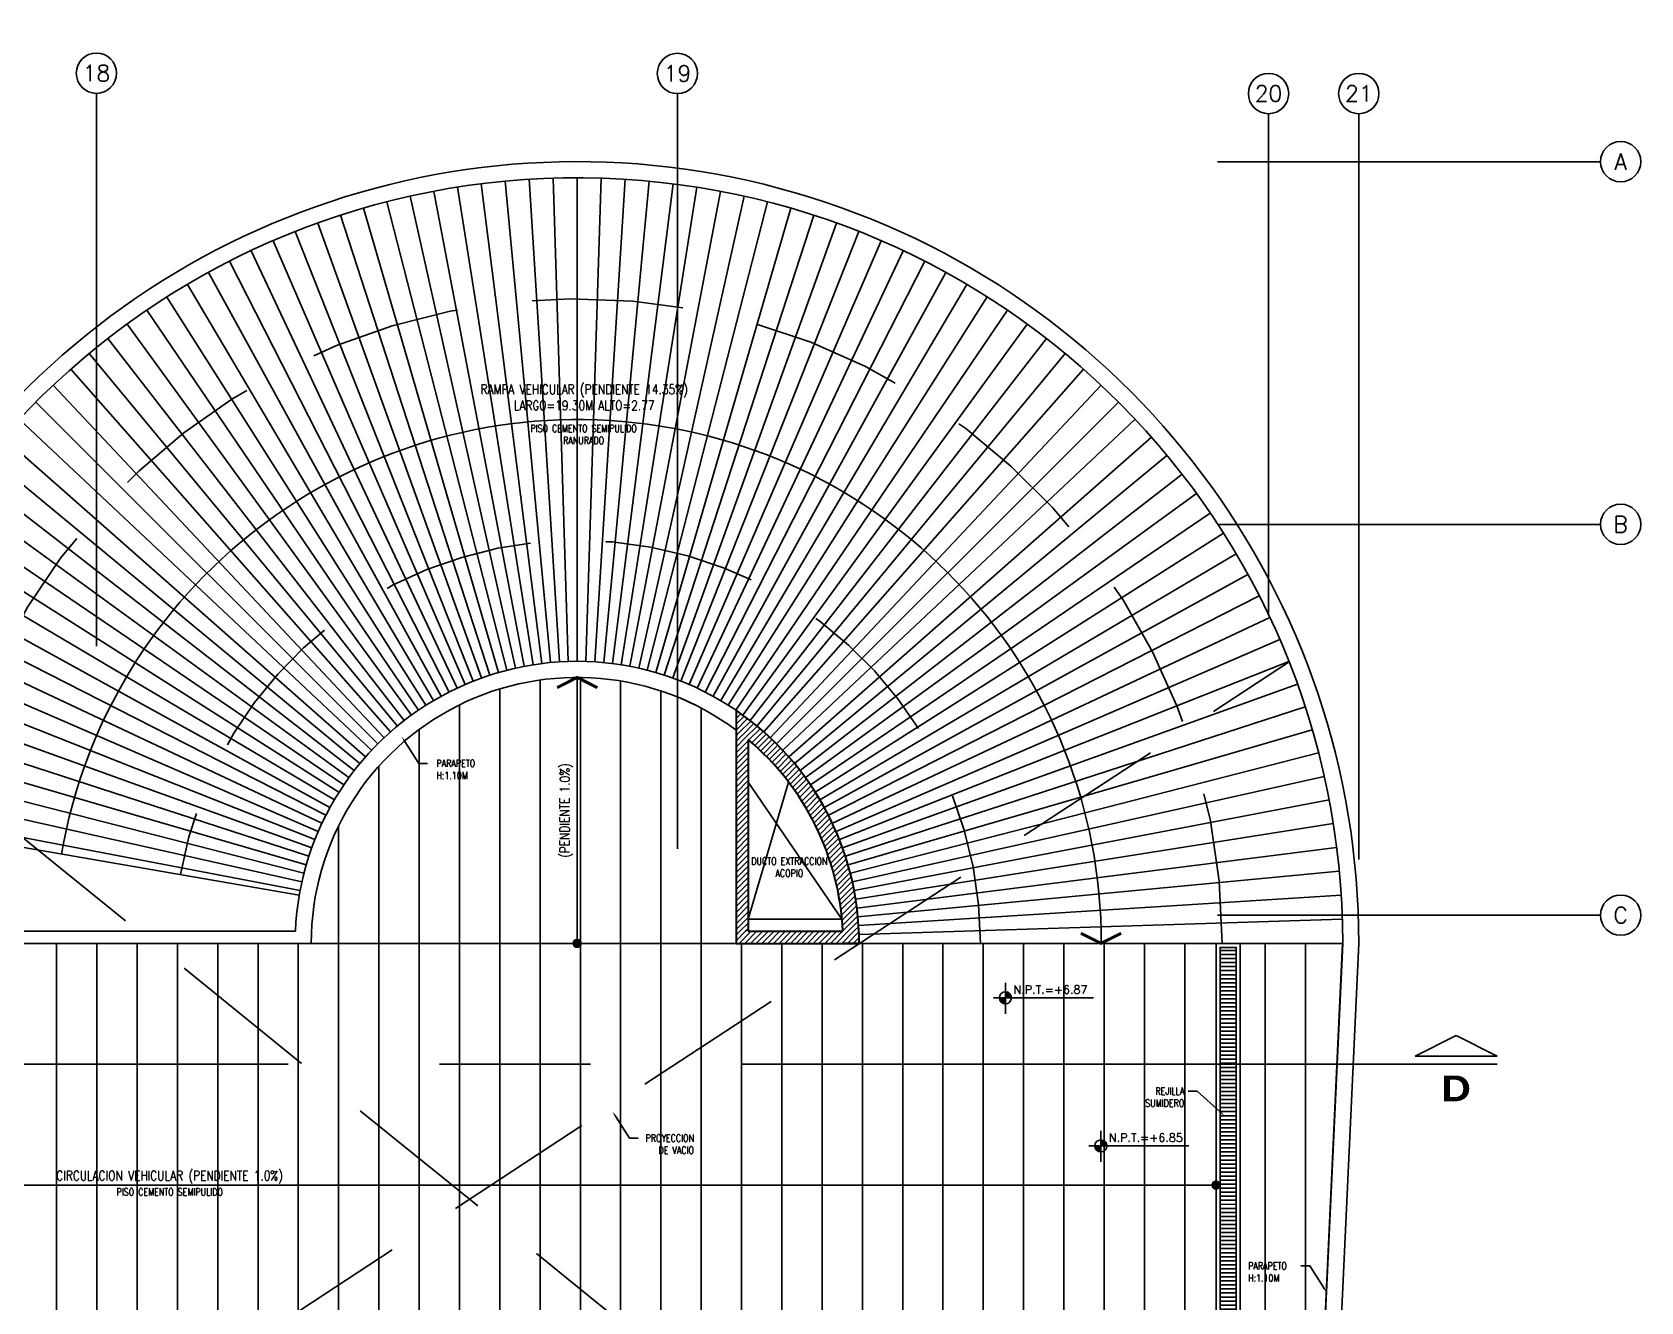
# Model space of a CAD drawing. Extents: x 226317 to 226469, y 8188101 to 8188260.
# Drawn here: x 226448.61 to 226468.58, y 8188118.46 to 8188134.22 of the extents above; entities that cross this region are included whole.
import ezdxf
from ezdxf import colors
from ezdxf.entities.mleader import LeaderData, LeaderLine
from ezdxf.enums import TextEntityAlignment as Align
from ezdxf.math import Vec2, Vec3

# ---------------------------------------------------------------- set-up
doc = ezdxf.new("R2010")
doc.units = 0
doc.header["$LTSCALE"] = 15
for name, pattern in [('CENTER', [2, 1.25, -0.25, 0.25, -0.25]), ('HIDDEN2', [0.1875, 0.125, -0.0625]), ('PHANTOM', [2.5, 1.25, -0.25, 0.25, -0.25, 0.25, -0.25]), ('PHANTOM2', [1.25, 0.625, -0.125, 0.125, -0.125, 0.125, -0.125])]:
    doc.linetypes.add(name, pattern=pattern)
doc.layers.get('0').update_dxf_attribs({"color": 250})
for name, color, linetype in [('A-EJES', 250, 'PHANTOM'), ('A-HATCH', 250, 'Continuous'), ('A-LINEAS', 250, 'Continuous'), ('A-MURO BAJO', 250, 'Continuous'), ('A-NIVELES-NPT', 252, 'Continuous'), ('A-PROYECCIONES', 250, 'HIDDEN2'), ('A-TEXTO-ACABADO PISO', 250, 'Continuous'), ('A-TEXTO-AMBIENTES', 252, 'Continuous'), ('A-TEXTO-INDICACIONES', 250, 'Continuous'), ('A_50_CortesElev', 250, 'CENTER'), ('DLP_MURO BAJO', 250, 'Continuous'), ('MURO CF 120', 250, 'Continuous')]:
    doc.layers.add(name, color=color, linetype=linetype)
doc.layers.add('A-MUROS', color=252, linetype='Continuous', lineweight=30)
doc.styles.add('R160-75', font='', dxfattribs={"height": 0.6})
doc.styles.add('R80', font='romans.shx', dxfattribs={"width": 0.8, "oblique": 15, "height": 0.1})
doc.styles.add('ROMANS', font='romans.shx', dxfattribs={"width": 0.8})
doc.styles.add('TXT_COTAS', font='romans.shx', dxfattribs={"width": 0.8})
doc.styles.get('R160-75').set_extended_font_data('Arial Black', bold=True)
pattern_1 = [(45, (226441.9355481551, 8188203.057413946), (-0.03535533905932738, 0.03535533905932738), [])]

# ---------------------------------------------------------------- blocks, each defined once
blk = doc.blocks.new('d')
for p, q in [((1.31926236115396, 3.241842523682863), (3.580855242908001, 8.79928784398362)), ((1.374077335931361, 3.219459361163899), (3.729291272349656, 8.737413005903363, -1.935233945738587e-05)), ((1.474524972960353, 3.174709940562025), (4.001899867318571, 8.615961749805138, -1.935233945738587e-05)), ((1.573517434298992, 3.126827463274822), (4.270559070631862, 8.486007581697777, -1.935233945738587e-05)), ((1.670957022346556, 3.075859186239541), (4.535003745928407, 8.347678747028112, -1.935233945738587e-05)), ((1.766747577115893, 3.021855406463146), (4.794972921721637, 8.201111760688946, -1.935233945738587e-05)), ((1.860794566571712, 2.964869421208277), (5.050210038200021, 8.046451267786324, -1.935233945738587e-05)), ((1.953005175106227, 2.904957466991618), (5.300463206134737, 7.88384989858605, -1.935233945738587e-05)), ((2.043288405053318, 2.842178670689464), (5.545485457405448, 7.713468122296035, -1.935233945738587e-05)), ((2.131555154919624, 2.776594987139106), (5.785034984350204, 7.535474083386362, -1.935233945738587e-05)), ((2.217718318104744, 2.70827113953419), (6.018875379115343, 7.350043442333117, -1.935233945738587e-05)), ((2.301692859269679, 2.637274556094781), (6.246775871142745, 7.157359194941819, -1.935233945738587e-05)), ((2.383395908400416, 2.563675300218165), (6.468511549755931, 6.957611497491598, -1.935233945738587e-05)), ((2.462746833451092, 2.487546006217599), (6.683863587677479, 6.750997479306534, -1.935233945738587e-05)), ((2.53966732416302, 2.408961805514991), (6.892619461752474, 6.537721040425822, -1.935233945738587e-05)), ((2.614081471227109, 2.32800024934113), (7.094573149457574, 6.317992660216987, -1.935233945738587e-05)), ((2.68591583520174, 2.244741237722337), (7.2895253514871, 6.092029184335843, -1.935233945738587e-05)), ((2.755099523812532, 2.159266939386725), (7.477283671498299, 5.860053610987961, -1.935233945738587e-05)), ((2.821564262732863, 2.071661703288555), (7.657662815414369, 5.622294872067869, -1.935233945738587e-05)), ((2.885244456119835, 1.982011988060549), (7.830484771169722, 5.378987606847659, -1.935233945738587e-05)), ((2.946077263914049, 1.890406266786158), (7.995578982867301, 5.130371931241825, -1.935233945738587e-05)), ((3.004002648405731, 1.796934942947701), (8.152782524935901, 4.876693197526038, -1.935233945738587e-05)), ((3.058963445015252, 1.70169025962241), (8.301940253935754, 4.61820175522007, -1.935233945738587e-05)), ((3.110905413515866, 1.60476621449925), (8.442904969677329, 4.355152706615627, -1.935233945738587e-05)), ((3.159777294844389, 1.506258459063247), (8.57553755864501, 4.087805648334324, -1.935233945738587e-05)), ((3.205530856736004, 1.406264207558706), (8.699707126244903, 3.816424418240786, -1.935233945738587e-05)), ((3.248120948672295, 1.304882142692804), (8.815291133709252, 3.541276837931946, -1.935233945738587e-05)), ((3.287505534477532, 1.202212317846715), (8.922175513580441, 3.262634446145967, -1.935233945738587e-05)), ((3.323645750992, 1.0983560543973), (9.020254783332348, 2.980772227048874, -1.935233945738587e-05)), ((3.356505929492414, 0.9934158457908779), (9.109432150609791, 2.695968345738947, -1.935233945738587e-05)), ((3.386053642258048, 0.8874952562619001), (9.189619608223438, 2.40850386954844, -1.935233945738587e-05)), ((3.412259728647768, 0.7806988153606653), (9.260738019831479, 2.118662490742281, -1.935233945738587e-05)), ((3.435098326765001, 0.6731319196987897), (9.322717201896012, 1.826730247586966, -1.935233945738587e-05)), ((3.454546898603439, 0.5649007232859731), (9.375495987012982, 1.532995242625475, -1.935233945738587e-05)), ((3.470586248673499, 0.4561120392754674), (9.419022290036082, 1.237747357226908, -1.935233945738587e-05)), ((3.483200548216701, 0.3468732265755534), (9.453253155574203, 0.9412779631093144, -1.935233945738587e-05)), ((3.492377351038158, 0.2372920925263315), (9.478154800832272, 0.6438796417787671, -1.935233945738587e-05)), ((3.498107598163188, 0.127476779744029), (9.493702651932836, 0.345845889300108, -1.935233945738587e-05)), ((3.500385635532439, 0.01753566227853298), (9.499881364405155, 0.04747082875110209, -1.935233945738587e-05)), ((3.499209214933217, -0.09242275985889137), (9.496684841811657, -0.2509510805830359, -1.935233945738587e-05)), ((3.486501052044332, -0.3119575502350926), (9.462187955155969, -0.8467576615512371, -1.935233945738587e-05)), ((3.494579497724771, -0.2022899724543095), (9.484116236679256, -0.5491253305226564, -1.935233945738587e-05)), ((3.460033261217177, -0.5302611847873777), (9.390348134562373, -1.439222475513816, -1.935233945738587e-05)), ((3.474981850944459, -0.4213172625750303), (9.430921635590494, -1.14355434384197, -1.935233945738587e-05)), ((3.419910301454365, -0.7464721221476793), (9.281448899768293, -2.026007337495685, -1.935233945738587e-05)), ((3.441670037806034, -0.638681803829968), (9.340507494285703, -1.733470269246027, -1.935233945738587e-05)), ((3.366290517151356, -0.9597370736300945), (9.135920028202236, -2.604796472005546, -1.935233945738587e-05)), ((3.394775525666773, -0.8535257612820715), (9.213230637833476, -2.316544979810715, -1.935233945738587e-05)), ((3.29938552249223, -1.169214383699), (8.954335852526128, -3.173305666772649, -1.935233945738587e-05)), ((3.334483386017382, -1.065001241862774), (9.049593369476497, -2.890477345325053, -1.935233945738587e-05)), ((3.219459360465407, -1.374077336862683), (8.73741300497204, -3.729291273280978, -1.935233945738587e-05)), ((3.261031563393772, -1.27227365039289), (8.850241489708424, -3.453002318739891, -1.935233945738587e-05)), ((3.126827463507652, -1.573517435230315), (8.486007580533624, -4.270559071563184, -1.935233945738587e-05)), ((3.174709939397871, -1.474524974822998), (8.615961749106646, -4.001899868017063, -1.935233945738587e-05)), ((3.021855405531824, -1.766747577814385), (8.201111759990454, -4.794972922420129, -1.935233945738587e-05)), ((3.075859185308218, -1.670957023277879), (8.347678745165467, -4.535003747791052, -1.935233945738587e-05)), ((2.904957465827465, -1.953005176736042), (7.883849898353219, -5.300463207997382, -1.935233945738587e-05)), ((2.964869419112802, -1.860794567270204), (8.046451266855001, -5.050210039131343, -1.935233945738587e-05)), ((2.776594986207783, -2.131555155618116), (7.535474082455039, -5.785034985281527, -1.935233945738587e-05)), ((2.842178669758141, -2.043288405751809), (7.713468121364713, -5.545485459268093, -1.935233945738587e-05)), ((2.56367529835552, -2.383395910263062), (6.957611497491598, -6.468511551385745, -1.935233945738587e-05)), ((2.637274554930627, -2.301692860201001), (7.157359194010496, -6.246775872074068, -1.935233945738587e-05)), ((2.708271138370037, -2.217718317871913), (7.350043441168964, -6.018875380046666, -1.935233945738587e-05)), ((2.408961803652346, -2.539667326025665), (6.53772103972733, -6.892619461752474, -1.935233945738587e-05)), ((2.487546005286276, -2.462746834149584), (6.750997478142381, -6.683863589540124, -1.935233945738587e-05)), ((2.159266938455403, -2.755099524743855), (5.860053610056639, -7.477283672429621, -1.935233945738587e-05)), ((2.244741236791015, -2.685915836133063), (6.09202918317169, -7.289525352185592, -1.935233945738587e-05)), ((2.328000248409808, -2.614081472158432), (6.317992659285665, -7.094573150156066, -1.935233945738587e-05)), ((1.890406264923513, -2.946077265543863), (5.130371930077672, -7.995578984729946, -1.935233945738587e-05)), ((1.982011986896396, -2.88524445774965), (5.378987605683506, -7.830484771868214, -1.935233945738587e-05)), ((2.071661702357233, -2.821564263664186), (5.622294871136546, -7.657662817277014, -1.935233945738587e-05)), ((1.506258456967771, -3.159777295542881), (4.087805646471679, -8.57553755841218, -1.935233945738587e-05)), ((1.604766213335097, -3.110905414447188), (4.355152705684304, -8.442904970608652, -1.935233945738587e-05)), ((1.701690257526934, -3.058963445713744), (4.61820175498724, -8.301940253935754, -1.935233945738587e-05)), ((1.796934940852225, -3.004002649104223), (4.876693195663393, -8.152782524935901, -1.935233945738587e-05)), ((0.8874952560290694, -3.386053643189371), (2.408503868617117, -9.189619607990608, -1.935233945738587e-05)), ((0.9934158455580473, -3.356505930423737), (2.695968344807625, -9.109432150609791, -1.935233945738587e-05)), ((1.098356054164469, -3.323645751923323), (2.980772226117551, -9.02025478426367, -1.935233945738587e-05)), ((1.202212317846715, -3.287505535408854), (3.262634444981813, -8.922175514511764, -1.935233945738587e-05)), ((1.304882141761482, -3.248120948439464), (3.541276836767793, -8.815291135571897, -1.935233945738587e-05)), ((1.406264206394553, -3.20553085859865), (3.816424417309463, -8.699707127874717, -1.935233945738587e-05)), ((-0.7464721230790019, -3.419910302385688), (-2.026007337495685, -9.281448901630938, -1.935233945738587e-05)), ((-0.6386818047612906, -3.441670039668679), (-1.73347027041018, -9.340507495217025, -1.935233945738587e-05)), ((-0.5302611859515309, -3.460033263079822), (-1.439222476445138, -9.390348136425018, -1.935233945738587e-05)), ((-0.4213172635063529, -3.474981851642951), (-1.143554344773293, -9.430921635590494, -1.935233945738587e-05)), ((-0.3119575502350926, -3.486501052742824), (-0.8467576615512371, -9.462187956087291, -1.935233945738587e-05)), ((-0.2022899743169546, -3.494579498423263), (-0.5491253323853016, -9.484116237610579, -1.935233945738587e-05)), ((-0.09242276102304459, -3.499209215864539), (-0.2509510815143585, -9.49668484274298, -1.935233945738587e-05)), ((0.01753566134721041, -3.500385636463761), (0.04747082758694887, -9.499881365336478, -1.935233945738587e-05)), ((0.1274767778813839, -3.498107598861679), (0.3458458883687854, -9.493702652864158, -1.935233945738587e-05)), ((0.2372920913621783, -3.49237735173665), (0.643879639916122, -9.478154801530764, -1.935233945738587e-05)), ((0.3468732265755534, -3.483200550079346), (0.9412779621779919, -9.453253156505525, -1.935233945738587e-05)), ((0.4561120383441448, -3.470586249604821), (1.237747355364263, -9.419022290967405, -1.935233945738587e-05)), ((0.5649007232859731, -3.454546898603439), (1.532995241694152, -9.375495987944305, -1.935233945738587e-05)), ((0.6731319194659591, -3.435098328394815), (1.826730247586966, -9.322717202827334, -1.935233945738587e-05)), ((0.7806988144293427, -3.412259730277583), (2.118662489578128, -9.260738020762801, -1.935233945738587e-05))]:
    blk.add_line(p, q)
blk = doc.blocks.new('EJES 1P')
at = {"layer": 'A-EJES', "linetype": 'PHANTOM2'}
for points in [[(102.3443361287354, 5.35111428797245), (102.3443350671732, -1.50995859503746)], [(109.5543361018063, 5.348196462728083), (109.554335040244, -4.158154672011733)], [(116.8900016913831, 5.098827852867544), (116.8900009671343, -1.121309101581573)], [(118.0100038900855, 5.098827852867544), (118.0100028285233, -4.158154670149088)], [(121.0129206500424, 4.500254170969129), (116.2569303451455, 4.500255232676864)], [(121.0129206500424, -5.597248673439026e-07), (116.2569303451455, 5.019828677177429e-07)], [(121.0129206500424, -4.850001599639654), (116.2569303451455, -4.850000537931919)]]:
    blk.add_lwpolyline(points, dxfattribs=at)
at = {"layer": 'A-EJES', "linetype": 'Continuous'}
for centre in [(102.3443361282989, 5.598196466453373), (109.5543361013697, 5.595278641209006), (116.8900016909465, 5.345910031348467), (118.0100038896489, 5.345910031348467), (121.2600028285233, 4.500254170969129), (121.2600028285233, -5.597248673439026e-07), (121.2600028285233, -4.850001599639654)]:
    blk.add_circle(centre, 0.25, dxfattribs=at)
at = {"layer": 'A-EJES', "linetype": 'Continuous', "style": 'ROMANS'}
for s, p in [('18', (102.3443361282989, 5.598196465522051)), ('19', (109.5543361013697, 5.595278640277684)), ('20', (116.8900016909465, 5.345910030417144)), ('21', (118.0100038896489, 5.345910030417144)), ('A', (121.2600028276211, 4.500254170969129)), ('B', (121.2600028276211, -5.597248673439026e-07)), ('C', (121.2600028276211, -4.850001599639654))]:
    blk.add_text(s, height=0.2, dxfattribs=at).set_placement(p, align=Align.MIDDLE_CENTER)
blk = doc.blocks.new('*U70')
blk.add_line((-5.080000000164198, 3.000000000107367), (5.080000000192182, 2.999999999892635))
blk.add_lwpolyline([(5.080000000200557, 4.015999999914084), (-5.080000000159461, 4.016000000016039), (6.8775583241648e-11, 6.556000000206043)], close=True)
at = {"linetype": 'Continuous', "style": 'R160-75'}
blk.add_attdef('A', text='', height=0.3, dxfattribs=at).set_placement((0, 0), align=Align.MIDDLE_CENTER)
blk = doc.blocks.new('Cortes-Elev.')
at = {"layer": 'A_50_CortesElev', "linetype": 'CENTER', "ltscale": 0.5}
blk.add_lwpolyline([(103.9308696193621, 28.35445731505752), (-19.09441323392093, 28.35445731505752)], dxfattribs=at)
ref = blk.add_blockref('*U70', (103.4228696189821, 28.05445731524378), dxfattribs=dict(at, xscale=0.1000000000000001, yscale=0.1000000000000001, zscale=-0.1000000000000001))
ref.add_attrib('A', 'D', dxfattribs={"layer": '0', "linetype": 'Continuous', "extrusion": (0, 0, -1), "height": 0.3200000000000001, "rotation": 180, "style": 'R160-75'}).set_placement((-103.4228696189821, 28.05445731524378), align=Align.MIDDLE)
blk = doc.blocks.new('SIM NIVEL PLANTA')
at = {"linetype": 'Continuous'}
h = blk.add_hatch(dxfattribs=at)
h.set_pattern_fill('_USER', color=256, scale=0.0999963382923852, angle=45, style=0, pattern_type=0)
h.set_pattern_definition([(45, (35396.10580914898, 26516.48920438578), (-0.0707080889003696, 0.0707080889003696), [])])
h.paths.add_polyline_path([(-17.03192196782002, 1e-16), (-15.53208676343602, 1e-16, 0.4092090227661144), (-17.03192196782002, 1.474380134766136)])
h.paths.add_polyline_path([(-18.53175717220401, -1e-16, 0.4192358746569979), (-17.03192196782002, -1.525729753993459), (-17.03192196782002, 0)])
for p, q in [((4.8125218776986, 0), (-20, 0)), ((-17.03192196782002, -3.974827738415029), (-17.03192196782002, 3.71603278895526))]:
    blk.add_line(p, q)
blk.add_circle((-17.03192196782002, -0.0256748096136619), 1.500054944379798, dxfattribs=at)
at = {"style": 'R80'}
blk.add_attdef('N.P.T.+0.00', text='', height=2.029999999999998, dxfattribs=at).set_placement((-5.827213661814135, 2.014999999999999), align=Align.MIDDLE_CENTER)

msp = doc.modelspace()

# ---------------------------------------------------------------- hatches: boundary and pattern name
h = msp.add_hatch(color=256)
h.dxf.hatch_style = 1
edge = h.paths.add_edge_path()
edge.add_arc((226455.3777811848, 8188122.909628738), 0.04999999999999958, 0, 360)
h = msp.add_hatch()
h.set_pattern_fill('_USER', color=256, scale=0.05, angle=-180, pattern_type=0)
h.set_pattern_definition([(180, (452900.8653458018, 16376262.32135903), (-1.83697019872103e-17, -0.05), [])])
h.paths.add_polyline_path([(226463.5570891747, 8188111.959717237), (226463.3570891745, 8188111.959717237), (226463.3570891945, 8188122.859934981), (226463.5570891947, 8188122.859934981)])
h = msp.add_hatch(color=256)
h.dxf.hatch_style = 1
edge = h.paths.add_edge_path()
edge.add_arc((226463.3070891897, 8188119.909818948), 0.04999999999999958, 0, 360)
at = {"layer": 'A-HATCH'}
h = msp.add_hatch(dxfattribs=at)
h.set_pattern_fill('_USER', color=256, scale=0.5, angle=90, pattern_type=0)
h.set_pattern_definition([(90, (226435.4170880233, 8188119.962324202), (-0.5, 3.061616997868383e-17), [])])
edge = h.paths.add_edge_path()
edge.add_line((226463.7070881387, 8188116.909664014), (226463.7070891746, 8188111.909663004))
edge.add_line((226463.7070891746, 8188111.909663004), (226435.5170880665, 8188111.909608664))
edge.add_line((226435.5170880665, 8188111.909608664), (226435.5170878637, 8188127.909608428))
edge.add_line((226435.5170878637, 8188127.909608428), (226439.9920881377, 8188127.909664943))
edge.add_line((226439.9920881377, 8188127.909664943), (226439.9920881283, 8188122.909664324))
edge.add_line((226439.9920881283, 8188122.909664324), (226441.9420881322, 8188122.909664322))
edge.add_line((226441.9420881322, 8188122.909664322), (226441.9420881322, 8188122.809661679))
edge.add_line((226441.9420881322, 8188122.809661679), (226443.9420995208, 8188122.809661679))
edge.add_line((226443.9420995208, 8188122.809661679), (226443.9420895412, 8188127.909664323))
edge.add_line((226443.9420895412, 8188127.909664323), (226447.0655642769, 8188127.909664415))
edge.add_arc((226455.3777569645, 8188122.909919152), 9.699999998345447, 148.9732869876377, 180.0015052051392)
edge.add_line((226445.6777569693, 8188122.909664325), (226452.0777564741, 8188122.909857733))
edge.add_arc((226455.3777564735, 8188122.909919157), 3.299999999890614, 53.31649059619377, 180.00106645707, ccw=False)
edge.add_line((226457.3491578583, 8188125.556346292), (226457.3492058842, 8188122.909958605))
edge.add_line((226457.3492058842, 8188122.909958605), (226464.8781860144, 8188122.910095239))
edge.add_line((226464.8781860144, 8188122.910095239), (226464.5973713275, 8188116.909664465))
edge.add_line((226464.5973713275, 8188116.909664465), (226463.7070881387, 8188116.909664014))
h.paths.add_polyline_path([(226463.6070891746, 8188111.909662998), (226463.3070891747, 8188111.909662969), (226463.3070891947, 8188122.90998925), (226463.6070891657, 8188122.909989249)], flags=16)
at = {"layer": 'MURO CF 120'}
h = msp.add_hatch(dxfattribs=at)
h.set_pattern_fill('_USER', color=256, scale=0.05, angle=45, style=0, pattern_type=0)
h.set_pattern_definition(pattern_1)
edge = h.paths.add_edge_path()
edge.add_line((226457.3452317748, 8188125.804784951), (226457.3492131828, 8188125.555999943))
edge.add_arc((226455.377757887, 8188122.909600191), 3.300010247272588, 2.6100794929362223, 53.31545593966928, ccw=False)
edge.add_line((226458.6743446182, 8188123.059878455), (226458.8745380828, 8188123.059917692))
edge.add_arc((226455.3791550658, 8188122.910921681), 3.498557166449777, 2.440842009225932, 55.80800159901457)
h = msp.add_hatch(dxfattribs=at)
h.set_pattern_fill('_USER', color=256, scale=0.05, angle=45, style=0, pattern_type=0)
h.set_pattern_definition(pattern_1)
h.paths.add_polyline_path([(226457.3492131828, 8188125.555999943), (226457.349242345, 8188123.060015946), (226457.499242349, 8188123.059753861), (226457.4992553183, 8188125.437309953)])
h = msp.add_hatch(dxfattribs=at)
h.set_pattern_fill('_USER', color=256, scale=0.05, angle=45, style=0, pattern_type=0)
h.set_pattern_definition(pattern_1)
h.paths.add_polyline_path([(226457.3492558194, 8188123.059637623), (226457.3492561878, 8188122.909636167), (226458.8786151677, 8188122.910050765), (226458.8745371716, 8188123.059917092)])

# ---------------------------------------------------------------- linework, layer by layer
for p, q in [((226458.6640902997, 8188123.209879721), (226457.4992233669, 8188124.909884464)), ((226457.4992544344, 8188123.209879722), (226458.0026023965, 8188124.909909054)), ((226457.4992544344, 8188123.209879722), (226458.6640902997, 8188123.209879721)), ((226452.0777564741, 8188122.90980166), (226457.349205886, 8188122.90980166)), ((226463.3070891606, 8188119.909991871), (226435.5170879651, 8188119.909474342))]:
    msp.add_line(p, q)
for points, const_width in [([(226455.6292707276, 8188126.082706587), (226455.3777684726, 8188126.209857017), (226455.1292707257, 8188126.082706578)], 0.03749999999999955), ([(226462.1284639499, 8188123.03492996), (226461.878464492, 8188122.909928876), (226461.6284639495, 8188123.03492779)], 0.0374999999999996)]:
    msp.add_lwpolyline(points, dxfattribs=dict(const_width=const_width))
for points in [[(226463.6070891746, 8188111.909662998), (226463.3070891747, 8188111.909662969), (226463.3070891947, 8188122.90998925), (226463.6070891657, 8188122.909989249)], [(226463.5570891747, 8188111.959717237), (226463.3570891745, 8188111.959717237), (226463.3570891945, 8188122.859934981), (226463.5570891947, 8188122.859934981)]]:
    msp.add_lwpolyline(points, close=True)
for centre in [(226455.3777811848, 8188122.909628738), (226463.3070891897, 8188119.909818948)]:
    msp.add_circle(centre, 0.04999999999999958)
msp.add_arc((226455.3827525777, 8188122.909904979), 6.499999999999948, 0.0007163694500766407, 170.180431844696)
at = {"layer": 'A-LINEAS'}
msp.add_lwpolyline([(226463.7070881387, 8188116.909664014), (226463.7070891746, 8188111.909663004), (226435.5170880665, 8188111.909608664), (226435.5170878637, 8188127.909608428), (226439.9920881377, 8188127.909664943), (226439.9920881283, 8188122.909664324), (226441.9420881322, 8188122.909664322), (226441.9420881322, 8188122.809661679), (226443.9420995208, 8188122.809661679), (226443.9420895412, 8188127.909664323), (226447.0655642769, 8188127.909664415, 0.1362194348574824), (226445.6777569693, 8188122.909664325), (226452.0777564741, 8188122.909857733, -0.6169170630131948), (226457.3491578583, 8188125.556346292), (226457.3492058842, 8188122.909958605), (226464.8781860144, 8188122.910095239), (226464.5973713275, 8188116.909664465)], format="xyb", close=True, dxfattribs=at)
at = {"layer": 'A-LINEAS', "linetype": 'Continuous'}
msp.add_lwpolyline([(226455.3777684726, 8188126.209857017), (226455.3777811844, 8188122.90980166)], dxfattribs=at)
at = {"layer": 'A-MURO BAJO'}
for p, q in [((226445.8789386197, 8188123.059696622), (226451.8809696078, 8188123.05980179)), ((226445.6777569677, 8188122.909677892), (226452.0777564741, 8188122.90980166)), ((226464.8781860143, 8188122.910039166), (226458.878186033, 8188122.909933173)), ((226464.5973711723, 8188116.90960507), (226464.8775394268, 8188122.910032915)), ((226464.7859162168, 8188116.659605065), (226465.0777569614, 8188122.910025417))]:
    msp.add_line(p, q, dxfattribs=at)
for centre, radius, start, end in [((226455.3777569644, 8188122.909863079), 9.69999999841167, 0.0009588945264910734, 147.58442878439), ((226455.3777569625, 8188122.909863079), 9.499999999999952, 0.0004227246766041604, 179.096296273485), ((226455.3777564736, 8188122.909863085), 3.499999998296389, 55.71880109815359, 177.5447186195509), ((226455.3777564736, 8188122.909863084), 3.299999999999986, 53.31649059709741, 180.0010664588055)]:
    msp.add_arc(centre, radius, start, end, dxfattribs=at)
at = {"layer": 'A-MUROS'}
for p, q in [((226457.3491487702, 8188125.801854167), (226457.3492557989, 8188122.9098862)), ((226457.4992233669, 8188125.437585027), (226457.4992557983, 8188123.059884464)), ((226457.4992557965, 8188123.059884464), (226458.6743429927, 8188123.059920824)), ((226457.3492557934, 8188122.9098862), (226458.878186033, 8188122.909933173)), ((226458.8777564736, 8188122.909924425), (226458.6777564734, 8188122.909920921))]:
    msp.add_line(p, q, dxfattribs=at)
for centre, radius, start, end in [((226455.3777564728, 8188122.909863083), 3.5000000007413, 0.001004205513348306, 55.71880111550273), ((226455.3777564716, 8188122.909863083), 3.300000002018201, 2.606254828672491, 49.99393046878957)]:
    msp.add_arc(centre, radius, start, end, dxfattribs=at)
at = {"layer": 'A-PROYECCIONES'}
for p, q in [((226443.9420895412, 8188127.90960825), (226463.7070880706, 8188111.909607819)), ((226442.1070881387, 8188111.909608662), (226464.2122855706, 8188126.402870991))]:
    msp.add_line(p, q, dxfattribs=at)
for radius, end in [(7.999999999999948, 170.1785390811706), (4.999999999999948, 170.1834602760426)]:
    msp.add_arc((226455.3827525777, 8188122.909904979), radius, 0.0007163694500766407, end, dxfattribs=at)

# ---------------------------------------------------------------- block references
msp.add_blockref('EJES 1P', (226347.0677535599, 8188128.109608375))
at = {"layer": 'A-HATCH', "rotation": 102.3141185683093}
msp.add_blockref('d', (226455.3777564736, 8188122.909608265), dxfattribs=at)
at = {"layer": 'A-NIVELES-NPT', "xscale": 0.05, "yscale": 0.05, "zscale": 0.05}
for p, values in [((226461.5437031373, 8188122.235002263), {'N.P.T.+0.00': 'N.P.T.=+6.87'}), ((226462.7273469859, 8188120.397753239), {'N.P.T.+0.00': 'N.P.T.=+6.85'})]:
    msp.add_blockref('SIM NIVEL PLANTA', p, dxfattribs=at).add_auto_attribs(values)
at = {"layer": 'A_50_CortesElev'}
msp.add_blockref('Cortes-Elev.', (226362.8621168698, 8188093.05515272), dxfattribs=at)
at = {"layer": 'DLP_MURO BAJO'}
msp.add_blockref('EJES 1P', (226347.0677535599, 8188128.109608375), dxfattribs=at)

# ---------------------------------------------------------------- texts
at = {"layer": 'A-TEXTO-ACABADO PISO', "char_height": 0.09, "attachment_point": 2, "style": 'ROMANS'}
for s, insert in [('PISO CEMENTO SEMIPULIDO RANURADO', (226455.4576390762, 8188129.344956054)), ('PISO CEMENTO SEMIPULIDO', (226450.3219177973, 8188119.86996491))]:
    msp.add_mtext_dynamic_manual_height_columns(s, width=1.586306558412616, gutter_width=12.5, heights=[0], dxfattribs=dict(at, insert=insert))
at = {"layer": 'A-TEXTO-AMBIENTES', "char_height": 0.12, "style": 'ROMANS'}
for s, insert, width, attachment_point in [('RAMPA VEHICULAR (PENDIENTE 14.35%)\\PLARGO=19.30M ALTO=2.77', (226455.4637577015, 8188129.845086776), 5.062902857204898, 2), ('CIRCULACION VEHICULAR (PENDIENTE 1.0%)', (226450.3195718698, 8188120.008556825), 3.911721492653364, 5)]:
    msp.add_mtext(s, dxfattribs=dict(at, insert=insert, width=width, attachment_point=attachment_point))
at = {"layer": 'A-TEXTO-AMBIENTES', "insert": (226455.2441392412, 8188124.559829338), "char_height": 0.12, "width": 1.897974016495632, "attachment_point": 5, "rotation": 90, "style": 'ROMANS'}
msp.add_mtext('(PENDIENTE 1.0%)', dxfattribs=at)
at = {"layer": 'A-TEXTO-INDICACIONES', "insert": (226458.0111214587, 8188123.855157612), "char_height": 0.09, "width": 1.073848113582185, "attachment_point": 5, "style": 'ROMANS'}
msp.add_mtext('DUCTO EXTRACCION ACOPIO', dxfattribs=at)

# ---------------------------------------------------------------- leaders
at = {"layer": 'A-TEXTO-INDICACIONES'}
ml = msp.add_multileader_mtext('Standard', dxfattribs=at)
ml.set_content('\\pxsm1,ql,t16;PARAPETO\\PH:1.10M', color=256, style='TXT_COTAS')
ml.set_leader_properties(color=256)
ml.build(insert=Vec2(0, 0))
ml.multileader.update_dxf_attribs({"dogleg_length": 0.1104934798556762, "arrow_head_size": 0.07})
ctx = ml.context
ctx.base_point, ctx.char_height, ctx.arrow_head_size, ctx.landing_gap_size, ctx.plane_origin = Vec3(226453.5221355217, 8188125.143610996), 0.09, 0.07, 0.05, Vec3(226453.2584122326, 8188124.703386427)
ctx.text_align_type = 2
notes = []
notes.append((ctx, [(0, (1, 1, 0), (226453.4116420418, 8188125.143610996), (1, 0), 0.1104934798556762, [(0, [(226453.2022922748, 8188125.473754706)], 0, [])])]))
ctx.mtext.insert, ctx.mtext.width, ctx.mtext.defined_height, ctx.mtext.alignment, ctx.mtext.flow_direction = Vec3(226454.0829926645, 8188125.188610996), 0.4515877524388725, 0.4369191216492239, 3, 5
ml = msp.add_multileader_mtext('Standard', dxfattribs=at)
ml.set_content('REJILLA SUMIDERO', color=256, style='TXT_COTAS')
ml.set_leader_properties(color=7)
ml.build(insert=Vec2(0, 0))
ml.multileader.update_dxf_attribs({"dogleg_length": 0.1104934798556762, "arrow_head_size": 0.07})
ctx = ml.context
ctx.base_point, ctx.char_height, ctx.arrow_head_size, ctx.landing_gap_size, ctx.plane_origin = Vec3(226462.344341965, 8188121.077218555), 0.09, 0.07, 0.05, Vec3(226462.7251240778, 8188120.322530559)
ctx.text_align_type = 2
notes.append((ctx, [(1, (1, 1, 0), (226463.0725497305, 8188121.077218555), (-1, 0), 0.1104934798556762, [(0, [(226463.4074831023, 8188120.772294822)], 0, [])])]))
ctx.mtext.insert, ctx.mtext.width, ctx.mtext.alignment, ctx.mtext.flow_direction = Vec3(226462.9120562507, 8188121.122218555), 0.61428239903762, 3, 5
ml = msp.add_multileader_mtext('Standard', dxfattribs=at)
ml.set_content('PROYECCION DE VACIO', color=256, style='TXT_COTAS')
ml.set_leader_properties(color=256)
ml.build(insert=Vec2(0, 0))
ml.multileader.update_dxf_attribs({"dogleg_length": 0.1104934798556762, "arrow_head_size": 0.07})
ctx = ml.context
ctx.base_point, ctx.char_height, ctx.arrow_head_size, ctx.landing_gap_size, ctx.plane_origin = Vec3(226456.1370363589, 8188120.492580119), 0.09, 0.07, 0.05, Vec3(226455.8733130698, 8188120.052355549)
ctx.text_align_type = 2
notes.append((ctx, [(0, (1, 1, 0), (226456.0265428791, 8188120.492580119), (1, 0), 0.1104934798556762, [(0, [(226455.817193112, 8188120.822723828)], 0, [])])]))
ctx.mtext.insert, ctx.mtext.width, ctx.mtext.defined_height, ctx.mtext.alignment, ctx.mtext.flow_direction = Vec3(226456.828179216, 8188120.537580119), 0.8130168110071918, 0.4369191216492239, 3, 5
ml = msp.add_multileader_mtext('Standard', dxfattribs=at)
ml.set_content('\\pxsm1,ql,t16;PARAPETO\\PH:1.10M', color=256, style='TXT_COTAS')
ml.set_leader_properties(color=256)
ml.build(insert=Vec2(0, 0))
ml.multileader.update_dxf_attribs({"dogleg_length": 0.1104934798556762, "arrow_head_size": 0.07})
ctx = ml.context
ctx.base_point, ctx.char_height, ctx.arrow_head_size, ctx.landing_gap_size, ctx.plane_origin = Vec3(226463.7495513798, 8188118.907357422), 0.09, 0.07, 0.05, Vec3(226463.3868930211, 8188118.753050697)
ctx.text_align_type = 2
notes.append((ctx, [(1, (1, 1, 0), (226464.4704049851, 8188118.907357422), (-1, 0), 0.1099964624797842, [(0, [(226464.6803584543, 8188118.576638189)], 0, [])])]))
ctx.mtext.insert, ctx.mtext.width, ctx.mtext.defined_height, ctx.mtext.alignment, ctx.mtext.flow_direction = Vec3(226464.3104085226, 8188118.952357422), 0.6067439714386365, 0.4369191216492239, 3, 5
for ctx, leaders in notes:
    for number, flags, end, landing, length, lines in leaders:
        leader = LeaderData()
        leader.index, (leader.has_last_leader_line, leader.has_dogleg_vector, leader.attachment_direction) = number, flags
        leader.last_leader_point, leader.dogleg_vector, leader.dogleg_length = Vec3(end), Vec3(landing), length
        for number, points, colour, breaks in lines:
            line = LeaderLine()
            line.index, line.vertices, line.color, line.breaks = number, Vec3.list(points), colors.encode_raw_color(colour), breaks
            leader.lines.append(line)
        ctx.leaders.append(leader)

doc.saveas('drawing.dxf')
